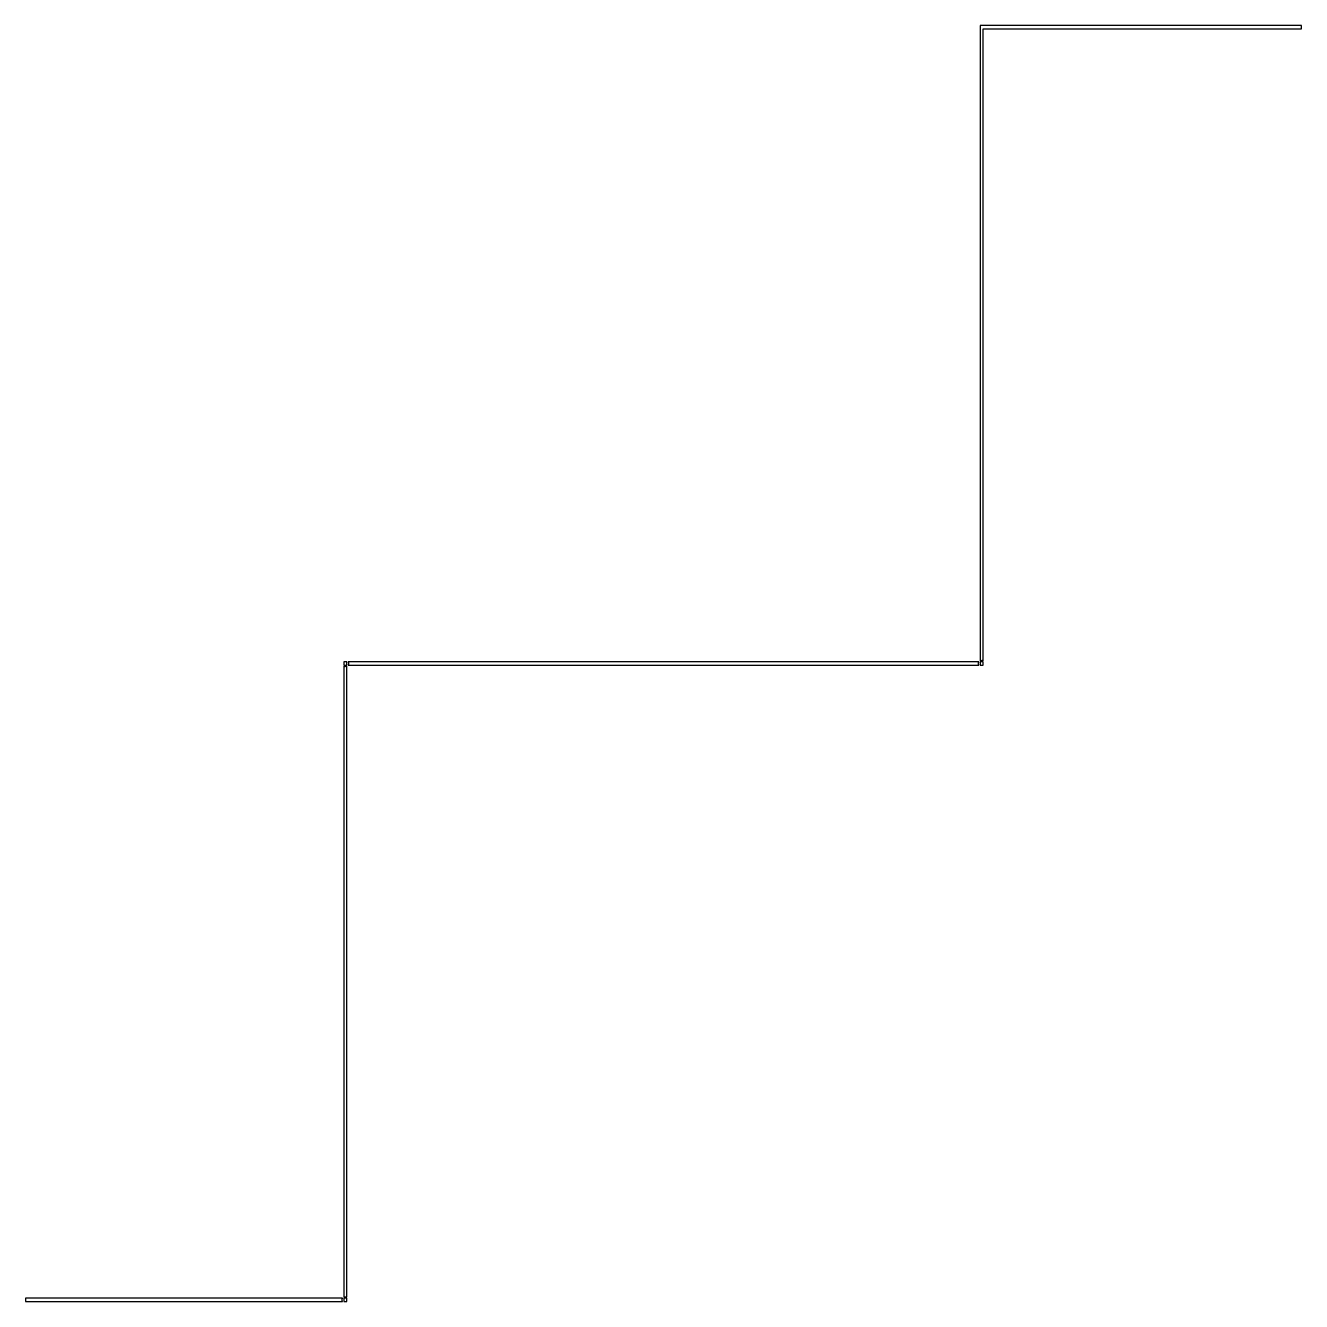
# Model space of a CAD drawing. Header units: millimetres. Extents: x 0.99 to 5, y 0.99 to 5.
import ezdxf

# ---------------------------------------------------------------- set-up
doc = ezdxf.new("R2010")
doc.units = ezdxf.units.MM
doc.layers.add('PCB_LAYERS', color=7, linetype='CONTINUOUS')

msp = doc.modelspace()

# ---------------------------------------------------------------- linework, layer by layer
at = {"layer": 'PCB_LAYERS', "color": 35, "true_color": 0xb87333}
for points in [[(4.005, 4.995), (5.005, 4.995), (5.005, 5.005), (3.995, 5.005), (3.995, 3.008646), (3.995287, 3.008819), (3.996174, 3.009238), (3.997098, 3.009569), (3.99805, 3.009807), (3.99902, 3.009951), (4, 3.01), (4.00098, 3.009951), (4.00195, 3.009807), (4.002902, 3.009569), (4.003826, 3.009238), (4.004713, 3.008819), (4.005, 3.008646)], [(2.005, 3.005), (1.995, 3.005), (1.995, 2.995), (2.005, 2.995)], [(2.005, 2.991353), (2.004713, 2.991181), (2.003826, 2.990762), (2.002902, 2.990431), (2.00195, 2.990193), (2.00098, 2.990049), (2, 2.99), (1.99902, 2.990049), (1.99805, 2.990193), (1.997098, 2.990431), (1.996174, 2.990762), (1.995287, 2.991181), (1.995, 2.991353), (1.995, 1.008646), (1.995287, 1.008819), (1.996174, 1.009238), (1.997098, 1.009569), (1.99805, 1.009807), (1.99902, 1.009951), (2, 1.01), (2.00098, 1.009951), (2.00195, 1.009807), (2.002902, 1.009569), (2.003826, 1.009238), (2.004713, 1.008819), (2.005, 1.008646)], [(3.991181, 2.995287), (3.990762, 2.996174), (3.990431, 2.997098), (3.990193, 2.99805), (3.990049, 2.99902), (3.99, 3), (3.990049, 3.00098), (3.990193, 3.00195), (3.990431, 3.002902), (3.990762, 3.003826), (3.991181, 3.004713), (3.991353, 3.005), (2.008647, 3.005), (2.008819, 3.004713), (2.009238, 3.003826), (2.009569, 3.002902), (2.009807, 3.00195), (2.009951, 3.00098), (2.01, 3), (2.009951, 2.99902), (2.009807, 2.99805), (2.009569, 2.997098), (2.009238, 2.996174), (2.008819, 2.995287), (2.008647, 2.995), (3.991353, 2.995)], [(4.005, 3.005), (3.995, 3.005), (3.995, 2.995), (4.005, 2.995)], [(1.991181, 0.995287), (1.990762, 0.996174), (1.990431, 0.997098), (1.990193, 0.99805), (1.990049, 0.99902), (1.99, 1), (1.990049, 1.00098), (1.990193, 1.00195), (1.990431, 1.002902), (1.990762, 1.003826), (1.991181, 1.004713), (1.991353, 1.005), (0.995, 1.005), (0.995, 0.995), (1.991353, 0.995)], [(2.005, 1.005), (1.995, 1.005), (1.995, 0.995), (2.005, 0.995)]]:
    msp.add_lwpolyline(points, close=True, dxfattribs=at)

doc.saveas('drawing.dxf')
